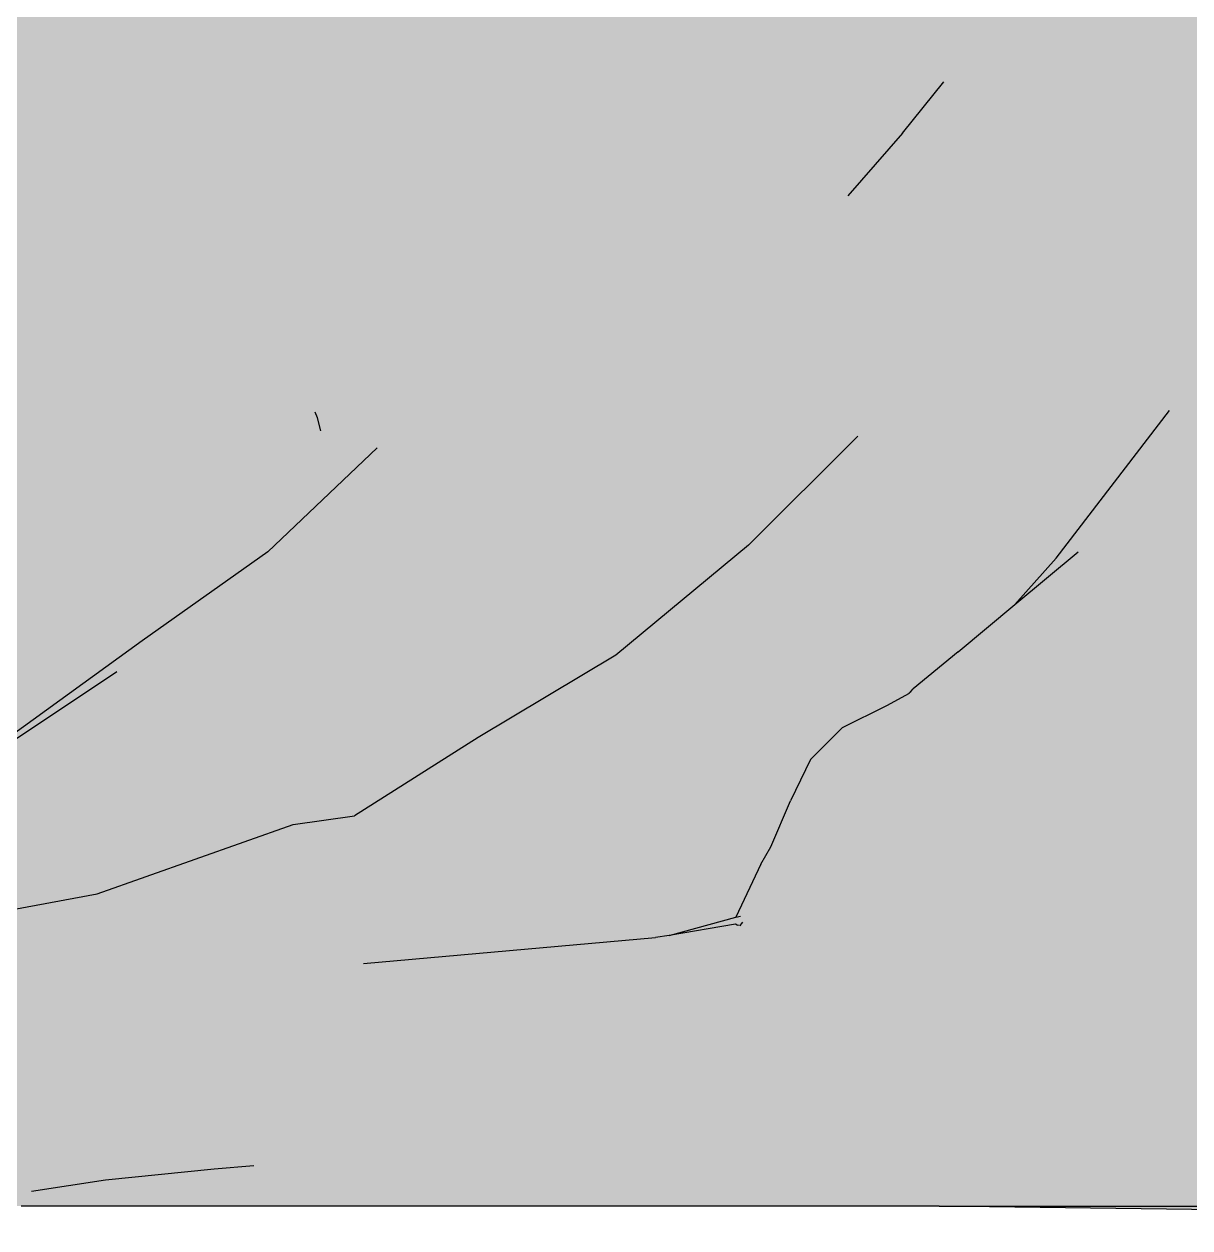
# Model space of a CAD drawing. Header units: inches. Extents: x -10949 to -5554, y -8625 to -6596.
# Drawn here: x -6159.028 to -6155.911, y -7964.272 to -7961.053 of the extents above; entities that cross this region are included whole.
import ezdxf

# ---------------------------------------------------------------- set-up
doc = ezdxf.new("R2010")
doc.units = ezdxf.units.IN
doc.layers.add('Edges', color=7, linetype='Continuous')

# ---------------------------------------------------------------- blocks, each defined once
blk = doc.blocks.new('DRTGDRT')
h = blk.add_hatch(color=40)
h.dxf.hatch_style = 1
h.paths.add_polyline_path([(1280.713, -167.862), (1273.996, -162.669), (1268.76, -157.93), (1266.085, -155.057), (1266.003, -154.986), (1263.19, -151.981), (1262.167, -151.121), (1258.234, -148.121), (1256.897, -147.529), (1252.126, -146.295), (1250.522, -146.305), (1248.437, -146.316), (1247.707, -146.488), (1245.164, -147.728), (1242.595, -149.899), (1238.388, -153.797), (1236.038, -156.087), (1234.308, -157.913), (1234.001, -158.321), (1233.428, -159.514), (1232.174, -162.428), (1231.937, -162.875), (1229.954, -163.461), (1226.17, -164.363), (1220.478, -162.009), (1214.722, -159.609), (1209.191, -157.282), (1203.237, -156.118), (1196.259, -155.678), (1190.226, -155.352), (1185.381, -155.602), (1183.333, -155.055), (1178.583, -154.766), (1174.605, -154.538), (1172.941, -154.584), (1171.714, -154.585), (1171.335, -154.645), (1168.661, -155.283), (1166.344, -155.672), (1164.255, -156.549), (1164.192, -156.566), (1163.714, -156.774), (1162.756, -158.79), (1162.685, -159.137), (1162.062, -162.188), (1162.076, -162.22), (1162.099, -162.27), (1162.072, -164.266), (1162.072, -164.309), (1162.071, -164.311), (1162.099, -162.27), (1162.076, -162.22), (1162.045, -162.27), (1162.072, -162.137), (1162.044, -161.998), (1161.739, -160.506), (1161.46, -159.137), (1161.388, -158.79), (1160.43, -156.774), (1159.952, -156.566), (1159.889, -156.549), (1157.8, -155.672), (1155.483, -155.283), (1154.781, -155.35), (1152.81, -154.645), (1152.43, -154.585), (1151.189, -154.592), (1149.539, -154.538), (1145.561, -154.766), (1143.186, -154.91), (1143.186, -171.281), (1150.1, -170.088), (1149.293, -179.081), (1149.275, -179.282), (1149.019, -181.233), (1148.778, -183.065), (1148.447, -185.581), (1143.186, -185.544), (1143.186, -306.166), (1177.042, -306.166), (1317.617, -306.166), (1348.867, -306.166), (1357.584, -306.214), (1357.889, -306.217), (1357.517, -306.444), (1357.59, -306.442), (1357.59, -306.4), (1317.617, -306.166), (1177.042, -306.166), (1255.778, -307.271), (1364.464, -307.271), (1368.655, -306.727), (1368.733, -306.717), (1374.51, -306.529), (1377.872, -306.426), (1378.789, -306.41), (1382.564, -300.986), (1389.673, -290.94), (1394.834, -280.013), (1397.81, -269.318), (1399.257, -258.771), (1399.582, -249.175), (1399.334, -242.195), (1397.998, -234.811), (1394.781, -227.031), (1390.765, -218.015), (1382.635, -208.903), (1377.65, -205.876), (1371.487, -202.133), (1369.639, -201.363), (1368.454, -201.048), (1354.993, -197.468), (1344.408, -196.735), (1344.108, -196.668), (1341.63, -196.285), (1341.594, -196.307), (1341.395, -196.122), (1341.321, -195.782), (1340.855, -193.29), (1339.924, -188.701), (1338.46, -185.675), (1338.319, -185.516), (1336.369, -184.085), (1332.571, -183.831), (1328.392, -184.57), (1326.969, -184.821), (1323.856, -185.598), (1323.529, -185.9), (1323.149, -186.25), (1322.387, -186.252), (1321.896, -185.857), (1321.587, -185.597), (1319.699, -185.161), (1319.553, -185.156), (1316.451, -184.751), (1314.407, -184.904), (1313.529, -185.408), (1313.214, -185.503), (1313.084, -185.403), (1312.412, -184.899), (1310.153, -183.193), (1309.585, -182.935), (1309.538, -182.949), (1306.761, -181.872), (1304.017, -181.89), (1299.897, -182.111), (1294.941, -182.41), (1288.968, -183.877), (1281.753, -186.381), (1274.874, -188.95), (1269.758, -191.265), (1267.983, -191.882), (1261.336, -194.135), (1255.64, -195.721), (1253.383, -196.316), (1253.15, -196.377), (1252.397, -195.663), (1253.383, -196.316), (1255.64, -195.721), (1261.336, -194.135), (1267.983, -191.882), (1269.758, -191.265), (1274.874, -188.95), (1281.753, -186.381), (1288.968, -183.877), (1294.941, -182.41), (1299.897, -182.111), (1304.017, -181.89), (1306.761, -181.872), (1309.538, -182.949), (1309.585, -182.935), (1310.153, -183.193), (1312.412, -184.899), (1313.216, -185.502), (1313.529, -185.408), (1314.407, -184.904), (1316.451, -184.751), (1319.553, -185.156), (1319.699, -185.161), (1321.931, -185.376), (1322.282, -185.603), (1322.523, -185.563), (1324.082, -185.428), (1324.264, -185.263), (1326.543, -184.754), (1326.66, -184.772), (1328.392, -184.57), (1332.571, -183.831), (1336.369, -184.085), (1338.418, -185.588), (1339.924, -188.701), (1340.242, -189.097), (1340.396, -189.833), (1341.705, -190.155), (1350.625, -192.057), (1356.316, -194.27), (1355.664, -193.485), (1351.421, -190.323), (1346.272, -187.809), (1341.784, -186.016), (1339.07, -184.932), (1338.712, -184.789), (1331.08, -182.255), (1323.434, -180.224), (1319.254, -180.072), (1313.508, -179.352), (1311.559, -179.505), (1305.9, -178.062), (1297.199, -175.291), (1288.484, -172.048)])
h.paths.add_polyline_path([(1194.138, -177.04), (1194.022, -177.799), (1193.632, -180.34), (1191.993, -183.042), (1182.263, -186.443), (1179.829, -184.086), (1177.676, -182.001), (1176.566, -180.925), (1174.869, -179.282), (1174.044, -170.088), (1182.284, -171.51), (1189.566, -173.614), (1194.008, -176.943)], flags=16)
h.paths.add_polyline_path([(1164.105, -165.271), (1163.563, -164.695), (1163.412, -164.591), (1163.501, -164.684)], flags=16)
h.paths.add_polyline_path([(1160.732, -164.591), (1160.644, -164.684), (1160.039, -165.271), (1160.581, -164.695)], flags=16)
h.paths.add_polyline_path([(1162.121, -195.172), (1162.192, -195.639), (1162.252, -196.032), (1161.987, -196.032), (1162.072, -195.487)], flags=16)
h.paths.add_polyline_path([(1157.491, -205.021), (1157.424, -205.036), (1157.463, -205.025)], flags=16)
h.paths.add_polyline_path([(1377.062, -305.877), (1378.643, -306.249), (1378.548, -306.184), (1377.082, -305.839)], flags=16)
h.paths.add_polyline_path([(1132.283, -175.334), (1134.578, -173.614), (1136.666, -173.011), (1141.86, -171.51), (1143.186, -171.281), (1143.186, -154.91), (1140.811, -155.055), (1133.918, -155.352), (1127.885, -155.678), (1120.907, -156.118), (1114.953, -157.282), (1109.422, -159.609), (1103.666, -162.009), (1097.974, -164.363), (1094.191, -163.461), (1092.278, -162.896), (1090.716, -159.514), (1090.143, -158.321), (1089.836, -157.913), (1088.106, -156.087), (1085.756, -153.797), (1081.549, -149.899), (1078.98, -147.728), (1076.437, -146.488), (1075.707, -146.316), (1073.805, -146.532), (1073.621, -146.304), (1072.018, -146.295), (1067.247, -147.529), (1062.624, -150.68), (1061.977, -151.121), (1060.954, -151.981), (1058.121, -155.007), (1058.059, -155.057), (1055.384, -157.93), (1051.167, -161.758), (1050.148, -162.669), (1043.431, -167.862), (1035.66, -172.048), (1029.653, -174.341), (1026.945, -175.291), (1018.244, -178.062), (1015.511, -178.759), (1010.636, -179.352), (1000.71, -180.224), (993.064, -182.255), (985.432, -184.789), (985.074, -184.932), (982.36, -186.016), (977.872, -187.809), (972.723, -190.323), (968.48, -193.485), (968.447, -194.029), (973.519, -192.057), (982.439, -190.155), (987.72, -188.858), (987.837, -188.474), (988.611, -185.925), (992.434, -183.2), (998.333, -183.83), (1001.65, -184.509), (1002.308, -185.054), (1002.658, -185.092), (1003.082, -185.078), (1004.355, -184.561), (1006.727, -184.374), (1010.196, -184.785), (1010.671, -184.926), (1020.659, -183.832), (1010.901, -184.994), (1012.214, -185.384), (1012.392, -185.352), (1013.152, -185.971), (1013.629, -186.22), (1013.719, -186.099), (1013.81, -185.952), (1013.807, -185.88), (1013.866, -185.861), (1013.641, -186.226), (1013.629, -186.22), (1013.33, -186.622), (1013.258, -186.474), (1012.968, -186.132), (1012.829, -185.99), (1012.096, -185.349), (1011.015, -185.028), (1010.196, -184.785), (1006.727, -184.374), (1004.49, -184.551), (1004.293, -184.609), (1003.931, -184.733), (1003.082, -185.078), (1002.365, -185.102), (1002.308, -185.054), (1001.901, -185.01), (1001.116, -184.4), (998.333, -183.83), (992.434, -183.2), (988.611, -185.925), (987.837, -188.474), (986.755, -192.034), (985.644, -195.277), (982.057, -195.91), (982.88, -195.858), (985.106, -195.92), (990.204, -196.063), (995.98, -195.862), (1022.556, -197.467), (1035.303, -197.89), (1047.475, -198.521), (1059.912, -199.232), (1069.988, -199.68), (1078.1, -199.859), (1087.061, -200.105), (1097.293, -200.272), (1101.549, -200.437), (1106.928, -200.647), (1116.881, -201.347), (1124.443, -201.754), (1131.243, -202.194), (1137.745, -202.755), (1143.186, -204.017), (1143.186, -179.524), (1139.504, -178.371)])
h.paths.add_polyline_path([(1129.905, -177.116), (1130.025, -177.162), (1130.006, -177.04)], flags=16)
h.paths.add_polyline_path([(1143.186, -204.017), (1137.745, -202.755), (1131.243, -202.194), (1124.443, -201.754), (1116.881, -201.347), (1106.928, -200.647), (1101.549, -200.437), (1097.293, -200.272), (1087.061, -200.105), (1078.1, -199.859), (1069.988, -199.68), (1059.912, -199.232), (1047.475, -198.521), (1035.303, -197.89), (1022.556, -197.467), (995.98, -195.862), (990.204, -196.063), (985.106, -195.92), (982.88, -195.858), (982.057, -195.91), (967.955, -196.818), (956.486, -200.39), (954.722, -200.939), (949.631, -205.426), (946.175, -207.933), (939.433, -216.541), (938.887, -217.561), (938.649, -218.185), (934.975, -225.888), (932.752, -239.178), (932.502, -247.534), (1143.186, -247.534)])
h.paths.add_polyline_path([(1143.186, -247.534), (932.502, -247.534), (932.252, -255.89), (933.993, -265.049), (934.276, -268.116), (934.848, -269.55), (935.369, -272.287), (935.847, -274.349), (939.368, -282.561), (941.753, -288.69), (947.06, -299.254), (947.803, -300.423), (951.214, -304.723), (952.788, -306.693), (952.788, -307.271), (954.752, -307.271), (954.651, -307.012), (954.575, -306.962), (954.554, -306.926), (954.58, -306.828), (954.752, -307.271), (1037.237, -307.271), (1087.074, -306.166), (1079.486, -306.166), (1043.412, -306.874), (1043.367, -306.884), (1043.205, -306.878), (1043.412, -306.874), (1045.289, -306.425), (1052.243, -306.166), (1063.438, -306.166), (1079.486, -306.166), (1087.074, -306.166), (1092.102, -306.166), (1092.576, -306.124), (1092.671, -306.166), (1093.651, -306.187), (1094.463, -306.187), (1095.387, -306.166), (1095.387, -306.166), (1097.755, -306.187), (1100.38, -306.166), (1100.863, -306.187), (1101.672, -306.166), (1107.635, -306.166), (1143.186, -306.166), (1143.186, -270.17), (1142.198, -270.761), (1132.834, -276.678), (1128.217, -277.317), (1113.388, -282.558), (1107.015, -283.753), (1099.347, -284.159), (1096.81, -284.312), (1093.775, -284.04), (1091.254, -283.857), (1091.106, -283.893), (1090.893, -283.882), (1091.198, -283.804), (1093.775, -284.04), (1096.81, -284.312), (1099.347, -284.159), (1107.015, -283.753), (1113.388, -282.558), (1128.217, -277.317), (1132.834, -276.678), (1142.198, -270.761), (1143.186, -270.17)])
h.paths.add_polyline_path([(1074.216, -281.031), (1083.91, -279.266), (1084.032, -279.239), (1095.438, -276.586), (1095.508, -276.555), (1095.43, -276.588), (1094.722, -276.89), (1084.032, -279.239), (1083.91, -279.266), (1074.216, -281.031), (1065.656, -282.251), (1053.8, -283.494), (1040.959, -284.673), (1038.808, -284.841), (1030.618, -286.901), (1030.602, -286.914), (1030.729, -286.874), (1038.808, -284.841), (1040.959, -284.673), (1053.8, -283.494), (1065.656, -282.251)], flags=16)
h.paths.add_polyline_path([(1043.202, -306.92), (1043.202, -306.878), (1037.458, -306.996), (1037.458, -307.038)], flags=16)
h.paths.add_polyline_path([(1102.049, -300.454), (1102.075, -300.453), (1101.911, -300.333)], flags=16)
h.paths.add_polyline_path([(955.714, -306.166), (955.631, -306.148), (955.567, -306.166)], flags=16)
at = {"layer": 'Edges'}
for p, q in [((1174.268, -225.074), (1177.396, -221.181)), ((1174.268, -225.074), (1170.157, -229.805)), ((1130.047, -246.575), (1129.866, -246.163)), ((1130.291, -247.575), (1130.047, -246.575)), ((1185.905, -257.196), (1194.477, -246.042)), ((1162.647, -256.214), (1170.894, -247.981)), ((1134.56, -248.86), (1126.297, -256.706)), ((1162.647, -256.214), (1152.6, -264.537)), ((1126.297, -256.706), (1116.794, -263.436)), ((1182.774, -260.706), (1187.57, -256.718)), ((1185.905, -257.196), (1182.774, -260.706)), ((1178.475, -264.282), (1182.774, -260.706)), ((1116.794, -263.436), (1106.824, -270.687)), ((1152.6, -264.537), (1142.198, -270.761)), ((1178.475, -264.282), (1175.083, -267.082)), ((1105.111, -272.264), (1114.876, -265.766)), ((1174.773, -267.417), (1173.066, -268.356)), ((1174.773, -267.417), (1174.818, -267.353)), ((1174.818, -267.353), (1174.903, -267.271)), ((1174.903, -267.271), (1175.083, -267.082)), ((1173.066, -268.356), (1169.728, -270.032)), ((1167.316, -272.426), (1169.728, -270.032)), ((1142.198, -270.761), (1132.834, -276.678)), ((1167.316, -272.426), (1165.822, -275.539)), ((1164.328, -279.006), (1165.822, -275.539)), ((1113.388, -282.558), (1128.217, -277.317)), ((1128.217, -277.317), (1132.834, -276.678)), ((1163.57, -280.328), (1164.328, -279.006)), ((1163.57, -280.328), (1161.666, -284.343)), ((1107.015, -283.753), (1113.388, -282.558)), ((1156.624, -285.71), (1161.666, -284.343)), ((1161.666, -284.343), (1162.018, -284.248)), ((1162.078, -284.829), (1161.968, -285.019)), ((1162.18, -284.711), (1162.078, -284.829)), ((1156.624, -285.71), (1155.61, -285.879)), ((1161.657, -284.871), (1156.624, -285.71)), ((1161.777, -284.928), (1161.657, -284.871)), ((1161.777, -284.928), (1161.929, -284.903)), ((1133.534, -287.837), (1155.61, -285.879)), ((1122.244, -303.374), (1114.022, -304.21)), ((1125.224, -303.142), (1122.244, -303.374)), ((1114.022, -304.21), (1108.421, -305.078)), ((1177.042, -306.166), (1107.635, -306.166)), ((1295.098, -307.823), (1177.042, -306.166)), ((1177.042, -306.166), (1317.617, -306.166))]:
    blk.add_line(p, q, dxfattribs=at)

msp = doc.modelspace()

# ---------------------------------------------------------------- block references
at = {"lineweight": 0, "xscale": 0.0353679273211665, "yscale": 0.0353679273211665, "zscale": 0.0353679273211665}
msp.add_blockref('DRTGDRT', (-6198.2109, -7953.3847), dxfattribs=at)

doc.saveas('drawing.dxf')
